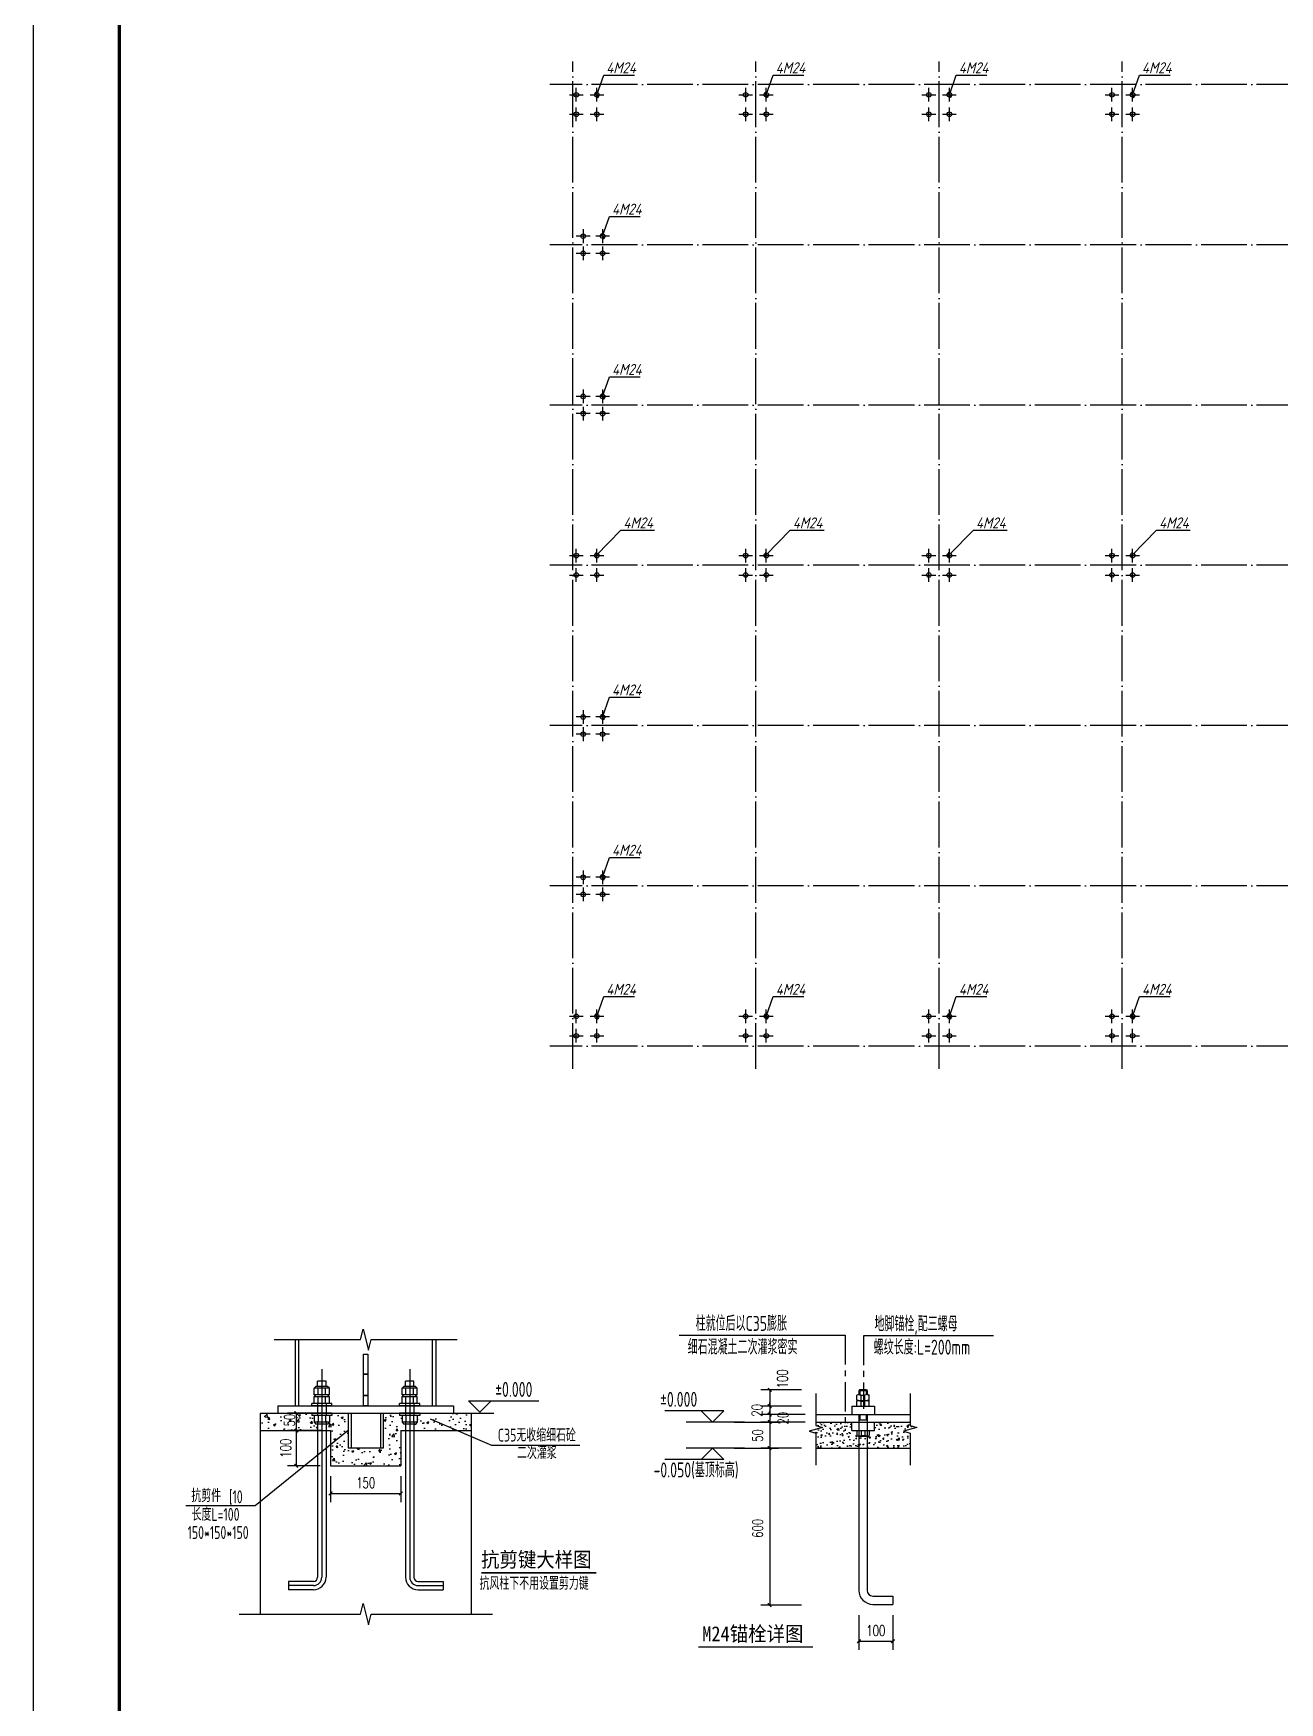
# Model space of a CAD drawing. Extents: x 492302 to 683319, y -252071 to 755100.
# Drawn here: x 503924 to 558363, y 364986 to 437894 of the extents above; entities that cross this region are included whole.
import ezdxf
from ezdxf.enums import TextEntityAlignment as Align

# ---------------------------------------------------------------- set-up
doc = ezdxf.new("R2010")
doc.units = 0
doc.header["$LTSCALE"] = 1000
doc.header["$MEASUREMENT"] = 0
for name, pattern in [('CENTER', [2, 1.25, -0.25, 0.25, -0.25]), ('DASHED', [0.75, 0.5, -0.25]), ('DOTE', [2.42, 2, -0.2, 0.02, -0.2])]:
    doc.linetypes.add(name, pattern=pattern)
doc.layers.get('Defpoints').update_dxf_attribs({"color": 250})
for name, color, linetype in [('3T_WOOD', 21, 'Continuous'), ('AXIS', 171, 'Continuous'), ('AXIS_TEXT', 7, 'Continuous'), ('BOLT', 252, 'Continuous'), ('BOLTFILL', 2, 'Continuous'), ('Boltx', 252, 'DASHED'), ('dim', 7, 'Continuous'), ('DOTE', 14, 'DOTE'), ('JDX', 6, 'Continuous'), ('LAYER3', 3, 'CENTER'), ('PUB_DIM', 171, 'Continuous'), ('PUB_TEXT', 7, 'Continuous'), ('S', 2, 'Continuous'), ('SYMB', 7, 'Continuous'), ('TK', 4, 'Continuous'), ('中粗', 4, 'Continuous'), ('刚架', 2, 'Continuous'), ('标注', 7, 'Continuous'), ('节点', 7, 'Continuous'), ('连接板', 3, 'Continuous'), ('锚栓', 2, 'Continuous')]:
    doc.layers.add(name, color=color, linetype=linetype)
doc.styles.add('-宋体', font='', dxfattribs={"width": 0.8})
doc.styles.add('DIM_FONT', font='SIMPLEX', dxfattribs={"width": 0.7, "bigfont": 'GBCBIG'})
doc.styles.get("Standard").update_dxf_attribs({"font": 'gbenor.shx', "bigfont": 'gbcbig.shx'})
doc.styles.add('TSSD_REIN', font='tssdeng.shx', dxfattribs={"width": 0.7, "bigfont": 'tssdchn.shx'})
doc.styles.get('-宋体').set_extended_font_data('SimSun')
doc.dimstyles.new('100', dxfattribs={"dimtxt": 250, "dimasz": 200, "dimexe": 250, "dimexo": 300, "dimgap": 150, "dimtad": 1, "dimdec": 0, "dimzin": 0, "dimdsep": 46, "dimtxsty": 'Standard', "dimblk": 'ARCHTICK', "dimcen": 0.09, "dimclrd": 256, "dimclre": 256, "dimclrt": 256, "dimadec": 0, "dimazin": 0, "dimtfac": 1, "dimtdec": 0, "dimtix": 1, "dimtmove": 2, "dimatfit": 3, "dimldrblk": 'ARCHTICK', "dimfxl": 0, "dimtolj": 1, "dimtzin": 0, "dimarcsym": 0})
doc.dimstyles.new('DIMN150', dxfattribs={"dimscale": 1.5, "dimtxt": 300, "dimasz": 100, "dimexe": 250, "dimexo": 300, "dimgap": 150, "dimtad": 1, "dimdec": 0, "dimzin": 0, "dimdsep": 46, "dimtxsty": 'DIM_FONT', "dimblk": 'ARCHTICK', "dimcen": 0.09, "dimclrt": 7, "dimadec": 0, "dimazin": 0, "dimtfac": 1, "dimtdec": 0, "dimtix": 1, "dimtmove": 2, "dimatfit": 3, "dimfxl": 0, "dimtolj": 1, "dimtzin": 0, "dimarcsym": 0})

# ---------------------------------------------------------------- blocks, each defined once
blk = doc.blocks.new('GeYuanFrame_20885727', base_point=(20.09, 4.53))
at = {"layer": 'TK'}
blk.add_lwpolyline([(20.09, 4.53), (20.09, 598.53), (861.09, 598.53), (861.09, 4.53)], close=True, dxfattribs=at)
at = {"layer": 'TK', "const_width": 1}
blk.add_lwpolyline([(45.09, 588.53), (851.09, 588.53), (851.09, 14.53), (45.09, 14.53)], close=True, dxfattribs=at)
blk = doc.blocks.new('MS2')
at = {"layer": 'BOLT'}
for p, q in [((175501, -126451), (175577, -126375)), ((175501, -126739), (175501, -126451)), ((176149, -126451), (175501, -126451)), ((176072, -126375), (175577, -126375)), ((175645, -126375), (175645, -126159)), ((176005, -126159), (175645, -126159)), ((175663, -126739), (175663, -126451)), ((175987, -126739), (175987, -126451)), ((176005, -126375), (176005, -126159)), ((176149, -126451), (176072, -126375)), ((176149, -126739), (176149, -126451)), ((176257, -127104), (175393, -127104)), ((175393, -127212), (175393, -127104)), ((176257, -127212), (175393, -127212)), ((175501, -126816), (175577, -126739)), ((176149, -126739), (175501, -126739)), ((175501, -127104), (175501, -126816)), ((176149, -126816), (175501, -126816)), ((176072, -126739), (175577, -126739)), ((175663, -127104), (175663, -126816)), ((175987, -127104), (175987, -126816)), ((176149, -126816), (176072, -126739)), ((176149, -127104), (176149, -126816)), ((176257, -127212), (176257, -127104)), ((176257, -127512), (175393, -127512)), ((175393, -127512), (175393, -127620)), ((176257, -127620), (175393, -127620)), ((176149, -127620), (175501, -127620)), ((175501, -127620), (175501, -127908)), ((176149, -127908), (175501, -127908)), ((175501, -127908), (175577, -127984)), ((176072, -127984), (175577, -127984)), ((175645, -127984), (175645, -134512)), ((175663, -127620), (175663, -127908)), ((175987, -127620), (175987, -127908)), ((176005, -127984), (176005, -134512)), ((176149, -127908), (176072, -127984)), ((176149, -127620), (176149, -127908)), ((176257, -127512), (176257, -127620)), ((176185, -134692), (177250, -134692)), ((176185, -135052), (177250, -135052)), ((177250, -134692), (177250, -135052))]:
    blk.add_line(p, q, dxfattribs=at)
for radius in [540, 180]:
    blk.add_arc((176185, -134512), radius, 180, 270, dxfattribs=at)
at = {"layer": 'BOLTFILL'}
blk.add_line((176185, -134872), (177250, -134872), dxfattribs=at)
blk.add_arc((176185, -134512), 360, 180, 270, dxfattribs=at)
at = {"layer": 'Boltx'}
for p, q in [((175645, -127104), (175645, -127984)), ((176005, -127104), (176005, -127984))]:
    blk.add_line(p, q, dxfattribs=at)
at = {"layer": '节点'}
blk.add_line((175825, -125637), (175825, -134512), dxfattribs=at)
blk = doc.blocks.new('MS12')
at = {"layer": 'BOLT'}
for p, q in [((171001, -126451), (171077, -126375)), ((171001, -126739), (171001, -126451)), ((171649, -126451), (171001, -126451)), ((171572, -126375), (171077, -126375)), ((171145, -126375), (171145, -126159)), ((171505, -126159), (171145, -126159)), ((171163, -126739), (171163, -126451)), ((171487, -126739), (171487, -126451)), ((171505, -126375), (171505, -126159)), ((171649, -126451), (171572, -126375)), ((171649, -126739), (171649, -126451)), ((171757, -127104), (170893, -127104)), ((170893, -127212), (170893, -127104)), ((171757, -127212), (170893, -127212)), ((171001, -126816), (171077, -126739)), ((171649, -126739), (171001, -126739)), ((171001, -127104), (171001, -126816)), ((171649, -126816), (171001, -126816)), ((171572, -126739), (171077, -126739)), ((171163, -127104), (171163, -126816)), ((171487, -127104), (171487, -126816)), ((171649, -126816), (171572, -126739)), ((171649, -127104), (171649, -126816)), ((171757, -127212), (171757, -127104)), ((171757, -127512), (170893, -127512)), ((170893, -127512), (170893, -127620)), ((171757, -127620), (170893, -127620)), ((171649, -127620), (171001, -127620)), ((171001, -127620), (171001, -127908)), ((171649, -127908), (171001, -127908)), ((171001, -127908), (171077, -127984)), ((171572, -127984), (171077, -127984)), ((171145, -127984), (171145, -134512)), ((171163, -127620), (171163, -127908)), ((171487, -127620), (171487, -127908)), ((171505, -127984), (171505, -134512)), ((171649, -127908), (171572, -127984)), ((171649, -127620), (171649, -127908)), ((171757, -127512), (171757, -127620)), ((170965, -134692), (169900, -134692)), ((169900, -134692), (169900, -135052)), ((170965, -135052), (169900, -135052))]:
    blk.add_line(p, q, dxfattribs=at)
for radius in [180, 540]:
    blk.add_arc((170965, -134512), radius, 270, 0, dxfattribs=at)
at = {"layer": 'BOLTFILL'}
blk.add_line((170965, -134872), (169900, -134872), dxfattribs=at)
blk.add_arc((170965, -134512), 360, 270, 0, dxfattribs=at)
at = {"layer": 'Boltx'}
for p, q in [((171145, -127104), (171145, -127984)), ((171505, -127104), (171505, -127984))]:
    blk.add_line(p, q, dxfattribs=at)
at = {"layer": '节点'}
blk.add_line((171325, -125637), (171325, -134512), dxfattribs=at)
blk = doc.blocks.new('_ArchTick')
at = {"color": 0, "linetype": 'ByBlock', "const_width": 0.4}
blk.add_lwpolyline([(-0.5, -0.5), (0.5, 0.5)], dxfattribs=at)
blk = doc.blocks.new('*D79')
at = {"layer": 'AXIS', "color": 0, "lineweight": -2}
for p, q in [((5901, 9029), (4456, 9029)), ((4831, 9029), (4831, 8279)), ((5901, 8279), (4456, 8279))]:
    blk.add_line(p, q, dxfattribs=at)
at = {"layer": 'Defpoints', "color": 0}
for p in [(6351, 9029), (4831, 8279), (6351, 8279)]:
    blk.add_point(p, dxfattribs=at)
at = {"layer": 'AXIS', "color": 0, "lineweight": -2, "xscale": 150, "yscale": 150, "zscale": 150}
for p, rotation in [((4831, 9029), 90), ((4831, 8279), 270)]:
    blk.add_blockref('_ArchTick', p, dxfattribs=dict(at, rotation=rotation))
at = {"layer": 'AXIS', "color": 7, "insert": (4546, 8726), "char_height": 450, "attachment_point": 5, "rotation": 90, "style": 'DIM_FONT'}
blk.add_mtext('\\A1;50', dxfattribs=at)
blk = doc.blocks.new('*D80')
at = {"layer": 'AXIS', "color": 0, "lineweight": -2}
for p, q in [((6294, 6329), (6294, 5224)), ((9294, 6329), (9294, 5224)), ((6294, 5599), (9294, 5599))]:
    blk.add_line(p, q, dxfattribs=at)
at = {"layer": 'Defpoints', "color": 0}
for p in [(6294, 6779), (9294, 6779), (9294, 5599)]:
    blk.add_point(p, dxfattribs=at)
at = {"layer": 'AXIS', "color": 0, "lineweight": -2, "xscale": 150, "yscale": 150, "zscale": 150, "rotation": 180}
blk.add_blockref('_ArchTick', (6294, 5599), dxfattribs=at)
at = {"layer": 'AXIS', "color": 0, "lineweight": -2, "xscale": 150, "yscale": 150, "zscale": 150}
blk.add_blockref('_ArchTick', (9294, 5599), dxfattribs=at)
at = {"layer": 'AXIS', "color": 7, "insert": (7794, 6049), "char_height": 450, "attachment_point": 5, "style": 'DIM_FONT'}
blk.add_mtext('\\A1;150', dxfattribs=at)
blk = doc.blocks.new('*D81')
at = {"layer": 'AXIS', "color": 0, "lineweight": -2}
for p, q in [((5901, 8279), (4456, 8279)), ((4831, 8279), (4831, 6779)), ((5844, 6779), (4456, 6779))]:
    blk.add_line(p, q, dxfattribs=at)
at = {"layer": 'Defpoints', "color": 0}
for p in [(6351, 8279), (4831, 6779), (6294, 6779)]:
    blk.add_point(p, dxfattribs=at)
at = {"layer": 'AXIS', "color": 0, "lineweight": -2, "xscale": 150, "yscale": 150, "zscale": 150}
for p, rotation in [((4831, 8279), 90), ((4831, 6779), 270)]:
    blk.add_blockref('_ArchTick', p, dxfattribs=dict(at, rotation=rotation))
at = {"layer": 'AXIS', "color": 7, "insert": (4381, 7529), "char_height": 450, "attachment_point": 5, "rotation": 90, "style": 'DIM_FONT'}
blk.add_mtext('\\A1;100', dxfattribs=at)
blk = doc.blocks.new('*D73')
at = {"layer": 'AXIS', "color": 0, "lineweight": -2}
for p, q in [((6318, 11093), (4581, 11093)), ((4956, 11093), (4956, 10399)), ((6318, 10399), (4581, 10399))]:
    blk.add_line(p, q, dxfattribs=at)
at = {"layer": 'Defpoints', "color": 0}
for p in [(6768, 11093), (4956, 10399), (6768, 10399)]:
    blk.add_point(p, dxfattribs=at)
at = {"layer": 'AXIS', "color": 0, "lineweight": -2, "xscale": 150, "yscale": 150, "zscale": 150}
for p, rotation in [((4956, 11093), 90), ((4956, 10399), 270)]:
    blk.add_blockref('_ArchTick', p, dxfattribs=dict(at, rotation=rotation))
at = {"layer": 'AXIS', "color": 7, "insert": (5504, 11566), "char_height": 450, "attachment_point": 5, "rotation": 90, "style": 'DIM_FONT'}
blk.add_mtext('\\A1;100', dxfattribs=at)
blk = doc.blocks.new('*D74')
at = {"layer": 'AXIS', "color": 0, "lineweight": -2}
for p, q in [((6472, 10044), (4584, 10044)), ((4959, 10044), (4959, 10194)), ((4959, 10044), (4959, 9722)), ((6472, 9722), (4584, 9722)), ((4959, 9722), (4959, 9572))]:
    blk.add_line(p, q, dxfattribs=at)
at = {"layer": 'Defpoints', "color": 0}
for p in [(6922, 10044), (4959, 9722), (6922, 9722)]:
    blk.add_point(p, dxfattribs=at)
at = {"layer": 'AXIS', "color": 0, "lineweight": -2, "xscale": 150, "yscale": 150, "zscale": 150}
for p, rotation in [((4959, 10044), 270), ((4959, 9722), 90)]:
    blk.add_blockref('_ArchTick', p, dxfattribs=dict(at, rotation=rotation))
at = {"layer": 'AXIS', "color": 7, "insert": (5526, 9883), "char_height": 450, "attachment_point": 5, "rotation": 90, "style": 'DIM_FONT'}
blk.add_mtext('\\A1;20', dxfattribs=at)
blk = doc.blocks.new('*D75')
at = {"layer": 'AXIS', "color": 0, "lineweight": -2}
for p, q in [((6318, 10399), (4581, 10399)), ((6318, 10044), (4581, 10044)), ((4956, 10399), (4956, 10549)), ((4956, 10399), (4956, 10044)), ((4956, 10044), (4956, 9894))]:
    blk.add_line(p, q, dxfattribs=at)
at = {"layer": 'Defpoints', "color": 0}
for p in [(4956, 10044), (6768, 10399), (6768, 10044)]:
    blk.add_point(p, dxfattribs=at)
at = {"layer": 'AXIS', "color": 0, "lineweight": -2, "xscale": 150, "yscale": 150, "zscale": 150}
for p, rotation in [((4956, 10399), 270), ((4956, 10044), 90)]:
    blk.add_blockref('_ArchTick', p, dxfattribs=dict(at, rotation=rotation))
at = {"layer": 'AXIS', "color": 7, "insert": (4417, 10222), "char_height": 450, "attachment_point": 5, "rotation": 90, "style": 'DIM_FONT'}
blk.add_mtext('\\A1;20', dxfattribs=at)
blk = doc.blocks.new('*D76')
at = {"layer": 'AXIS', "color": 0, "lineweight": -2}
for p, q in [((3443, 9722), (5331, 9722)), ((4956, 9722), (4956, 8612)), ((3443, 8612), (5331, 8612))]:
    blk.add_line(p, q, dxfattribs=at)
at = {"layer": 'Defpoints', "color": 0}
for p in [(2993, 9722), (2993, 8612), (4956, 8612)]:
    blk.add_point(p, dxfattribs=at)
at = {"layer": 'AXIS', "color": 0, "lineweight": -2, "xscale": 150, "yscale": 150, "zscale": 150}
for p, rotation in [((4956, 9722), 90), ((4956, 8612), 270)]:
    blk.add_blockref('_ArchTick', p, dxfattribs=dict(at, rotation=rotation))
at = {"layer": 'AXIS', "color": 7, "insert": (4441, 9147), "char_height": 450, "attachment_point": 5, "rotation": 90, "style": 'DIM_FONT'}
blk.add_mtext('\\A1;50', dxfattribs=at)
blk = doc.blocks.new('*D77')
at = {"layer": 'AXIS', "color": 0, "lineweight": -2}
for p, q in [((8760, 1481), (8760, 0)), ((10212, 1481), (10212, 0)), ((8760, 375), (10212, 375))]:
    blk.add_line(p, q, dxfattribs=at)
at = {"layer": 'Defpoints', "color": 0}
for p in [(8760, 1931), (10212, 1931), (10212, 375)]:
    blk.add_point(p, dxfattribs=at)
at = {"layer": 'AXIS', "color": 0, "lineweight": -2, "xscale": 150, "yscale": 150, "zscale": 150, "rotation": 180}
blk.add_blockref('_ArchTick', (8760, 375), dxfattribs=at)
at = {"layer": 'AXIS', "color": 0, "lineweight": -2, "xscale": 150, "yscale": 150, "zscale": 150}
blk.add_blockref('_ArchTick', (10212, 375), dxfattribs=at)
at = {"layer": 'AXIS', "color": 7, "insert": (9486, 825), "char_height": 450, "attachment_point": 5, "style": 'DIM_FONT'}
blk.add_mtext('\\A1;100', dxfattribs=at)
blk = doc.blocks.new('*D78')
at = {"layer": 'AXIS', "color": 0, "lineweight": -2}
for p, q in [((6318, 8612), (4581, 8612)), ((4956, 8612), (4956, 1913)), ((6318, 1913), (4581, 1913))]:
    blk.add_line(p, q, dxfattribs=at)
at = {"layer": 'Defpoints', "color": 0}
for p in [(6768, 8612), (4956, 1913), (6768, 1913)]:
    blk.add_point(p, dxfattribs=at)
at = {"layer": 'AXIS', "color": 0, "lineweight": -2, "xscale": 150, "yscale": 150, "zscale": 150}
for p, rotation in [((4956, 8612), 90), ((4956, 1913), 270)]:
    blk.add_blockref('_ArchTick', p, dxfattribs=dict(at, rotation=rotation))
at = {"layer": 'AXIS', "color": 7, "insert": (4443, 5186), "char_height": 450, "attachment_point": 5, "rotation": 90, "style": 'DIM_FONT'}
blk.add_mtext('\\A1;600', dxfattribs=at)
blk = doc.blocks.new('A$C20FA786A')
at = {"layer": 'PUB_DIM'}
h = blk.add_hatch(dxfattribs=at)
h.set_pattern_fill('AR-CONC', color=256, scale=100, style=0)
h.set_pattern_definition([(50, (-165780, 104260), (18218.5, -1593.9), [1905, -20955]), (355, (-165780, 104260), (-3524.3, 19105.7), [1524, -16764]), (100.451, (-164262, 104128), (14694.3, 17511.7), [1619, -17809]), (46.184, (-165780, 109340), (27108, -4204.2), [2857.5, -31432.5]), (96.636, (-163521, 108990), (23740.4, 24742.6), [2428.5, -26713.5]), (351.184, (-165780, 109340), (23740.5, 24742.5), [2286, -25146]), (21, (-163240, 108070), (15161.5, -10226.6), [1905, -20955]), (326, (-163240, 108070), (6180.2, 18418.8), [1524, -16764]), (71.451, (-161977, 107218), (21341.6, 8192.3), [1619, -17809]), (37.5, (-165780.4, 104260.4), (308.86, 8455.5), [0, -16560.8, 0, -17018, 0, -16827.5]), (7.5, (-165780, 104260), (6681.97, 10018.06), [0, -9702.8, 0, -16179.8, 0, -6413.5]), (327.5, (-171444.6, 104260.4), (13559.06, -572.87), [0, -6350, 0, -19812, 0, -26289]), (317.5, (-173985, 104260), (14812.9, 2542.65), [0, -8255, 0, -13157.2, 0, -18669])])
h.paths.add_polyline_path([(5220.4, 8633.3), (5220.4, 8921.3), (5112.4, 8921.3), (5112.4, 9029.3), (2169.4, 9029.3), (2169.4, 8279.3), (5364.4, 8279.3), (5364.4, 8557), (5296.8, 8557)])
h.paths.add_polyline_path([(7044.4, 9029.3), (5976.4, 9029.3), (5976.4, 8921.3), (5868.4, 8921.3), (5868.4, 8633.3), (5792.1, 8557), (5724.4, 8557), (5724.4, 8279.3), (6294.4, 8279.3), (6294.4, 7529.3), (6294.4, 6779.3), (9294.4, 6779.3), (9294.4, 8279.3), (9864.4, 8279.3), (9864.4, 8557), (9796.8, 8557), (9720.4, 8633.3), (9720.4, 8921.3), (9612.4, 8921.3), (9612.4, 9029.3), (8544.4, 9029.3), (8544.4, 7529.3), (7044.4, 7529.3)])
h.paths.add_polyline_path([(13419.4, 9029.3), (12723, 9029.3), (10476.4, 9029.3), (10476.4, 8921.3), (10368.4, 8921.3), (10368.4, 8633.3), (10292.1, 8557), (10224.4, 8557), (10224.4, 8279.3), (13419.4, 8279.3)])
at = {"layer": '锚栓'}
h = blk.add_hatch(dxfattribs=at)
h.set_pattern_fill('AR-CONC', color=256, scale=5, style=0)
h.set_pattern_definition([(50, (-165780.4, 136541.2), (910.9233, -79.6954), [95.25, -1047.75]), (355, (-165780.4, 136541.2), (-176.214, 955.2832), [76.2, -838.2]), (100.451, (-165704.5, 136534.5), (734.7125, 875.5834), [80.95, -890.45]), (46.1842, (-165780.4, 136795.2), (1355.395, -210.2116), [142.875, -1571.625]), (96.6356, (-165667.5, 136777.7), (1187.021, 1237.128), [121.425, -1335.675]), (351.184, (-165780.4, 136795.2), (1187.023, 1237.126), [114.3, -1257.3]), (21, (-165653.4, 136731.7), (758.0744, -511.3276), [95.25, -1047.75]), (326, (-165653.4, 136731.7), (309.01, 920.94), [76.2, -838.2]), (71.4514, (-165590.2, 136689.1), (1067.0825, 409.6143), [80.95, -890.45]), (37.5, (-165780.4, 136541.18), (15.443, 422.7752), [0, -828.04, 0, -850.9, 0, -841.375]), (7.5, (-165780.4, 136541.2), (334.0983, 500.9029), [0, -485.14, 0, -808.99, 0, -320.675]), (327.5, (-166063.62, 136541.18), (677.953, -28.6437), [0, -317.5, 0, -990.6, 0, -1314.45]), (317.5, (-166190.6, 136541.2), (740.6459, 127.1325), [0, -412.75, 0, -657.86, 0, -933.45])])
h.paths.add_polyline_path([(5595.4, 8921.3), (5487.4, 8921.3), (5487.4, 9029.3), (3294.4, 9029.3), (3294.4, 8279.3), (5739.4, 8279.3), (5739.4, 8557), (5671.8, 8557), (5595.4, 8633.3)])
h.paths.add_polyline_path([(9294.4, 8279.3), (9489.4, 8279.3), (9489.4, 8557), (9421.8, 8557), (9345.4, 8633.3), (9345.4, 8921.3), (9237.4, 8921.3), (9237.4, 9029.3), (8544.4, 9029.3), (8544.4, 7529.3), (7044.4, 7529.3), (7044.4, 9029.3), (6351.4, 9029.3), (6351.4, 8921.3), (6243.4, 8921.3), (6243.4, 8633.3), (6167.1, 8557), (6099.4, 8557), (6099.4, 8279.3), (6294.4, 8279.3), (6294.4, 7529.3), (6294.4, 6779.3), (9294.4, 6779.3)])
h.paths.add_polyline_path([(12294.4, 9029.3), (11598, 9029.3), (10101.4, 9029.3), (10101.4, 8921.3), (9993.4, 8921.3), (9993.4, 8633.3), (9917.1, 8557), (9849.4, 8557), (9849.4, 8279.3), (12294.4, 8279.3)])
at = {"const_width": 64.6}
blk.add_lwpolyline([(12731, 2215.2), (17635.7, 2215.2)], dxfattribs=at)
at = {"layer": 'dim'}
for points in [[(10537.8, 8786.9), (13162.9, 7661.9), (13162.9, 7661.9), (16922.3, 7661.9)], [(7044.4, 8279.3), (3075.3, 5071.9), (3075.3, 5071.9), (125.1, 5071.9)]]:
    blk.add_lwpolyline(points, dxfattribs=at)
at = {"layer": 'PUB_DIM'}
for p, q in [((12667, 9067.2), (12182.9, 9551.3)), ((12182.9, 9551.3), (13151.1, 9551.3)), ((12667, 9551.3), (15180.6, 9551.3)), ((13151.1, 9551.3), (12667, 9067.2)), ((11598, 9029.3), (13258.5, 9029.3))]:
    blk.add_line(p, q, dxfattribs=at)
at = {"layer": 'S'}
for p, q in [((7044.4, 9029.3), (7044.4, 7529.3)), ((7171.9, 9029.3), (7171.9, 7529.3)), ((8416.9, 9029.3), (8416.9, 7529.3)), ((8544.4, 9029.3), (8544.4, 7529.3)), ((6294.4, 8279.3), (6294.4, 7529.3)), ((9294.4, 8279.3), (9294.4, 7529.3)), ((8544.4, 7529.3), (7044.4, 7529.3))]:
    blk.add_line(p, q, dxfattribs=at)
at = {"layer": 'SYMB'}
for points in [[(3894.4, 12158.8), (7569.4, 12158.8), (7681.6, 12608.9), (7907.2, 11708.8), (8019.4, 12158.8), (11694.4, 12158.8)], [(2394.4, 450.1), (7569.4, 450.1), (7681.6, 900.1), (7907.2, 0), (8019.4, 450.1), (13194.4, 450.1)]]:
    blk.add_lwpolyline(points, dxfattribs=at)
at = {"layer": '刚架'}
for p, q in [((4794.4, 9329.3), (4794.4, 12158.8)), ((4944.4, 9329.3), (4944.4, 12158.8)), ((10644.4, 9329.3), (10644.4, 12158.8)), ((10794.4, 9329.3), (10794.4, 12158.8)), ((4044.4, 9329.3), (11544.4, 9329.3))]:
    blk.add_line(p, q, dxfattribs=at)
at = {"layer": '节点'}
for p, q in [((4044.4, 9329.3), (4044.4, 9029.3)), ((11544.4, 9329.3), (11544.4, 9029.3)), ((3294.4, 9029.3), (3294.4, 450.1)), ((3294.4, 9029.3), (12294.4, 9029.3)), ((12294.4, 9029.3), (12294.4, 450.1)), ((3294.4, 8279.3), (6294.4, 8279.3)), ((6294.4, 8279.3), (6294.4, 6779.3)), ((9294.4, 8279.3), (9294.4, 6779.3)), ((9294.4, 8279.3), (12294.4, 8279.3)), ((6294.4, 6779.3), (9294.4, 6779.3))]:
    blk.add_line(p, q, dxfattribs=at)
at = {"layer": '连接板', "color": 6}
for p, q in [((7704.4, 11539.3), (7884.4, 11539.3)), ((7704.4, 9779.3), (7704.4, 11539.3)), ((7704.4, 11539.3), (7884.4, 11539.3)), ((7704.4, 10682.9), (7704.4, 11539.3)), ((7704.4, 11539.3), (7884.4, 11539.3)), ((7704.4, 9779.3), (7704.4, 11539.3)), ((7704.4, 11539.3), (7884.4, 11539.3)), ((7704.4, 10682.9), (7704.4, 11539.3)), ((7884.4, 11539.3), (7884.4, 9779.3)), ((7884.4, 11539.3), (7884.4, 10682.9)), ((7884.4, 11539.3), (7884.4, 9779.3)), ((7884.4, 11539.3), (7884.4, 10682.9)), ((7884.4, 10682.9), (7704.4, 10682.9)), ((7704.4, 10682.9), (7884.4, 10682.9)), ((7704.4, 9329.3), (7704.4, 10682.9)), ((7704.4, 10682.9), (7884.4, 10682.9)), ((7704.4, 9329.3), (7704.4, 10682.9)), ((7884.4, 10682.9), (7704.4, 10682.9)), ((7884.4, 10682.9), (7884.4, 9329.3)), ((7884.4, 10682.9), (7884.4, 9329.3)), ((7704.4, 9779.3), (7884.4, 9779.3)), ((7704.4, 9329.3), (7704.4, 9779.3)), ((7884.4, 9779.3), (7704.4, 9779.3)), ((7884.4, 9779.3), (7704.4, 9779.3)), ((7704.4, 9779.3), (7884.4, 9779.3)), ((7704.4, 9329.3), (7704.4, 9779.3)), ((7884.4, 9329.3), (7704.4, 9329.3)), ((7884.4, 9329.3), (7704.4, 9329.3)), ((7884.4, 9329.3), (7704.4, 9329.3)), ((7884.4, 9329.3), (7704.4, 9329.3)), ((7884.4, 9779.3), (7884.4, 9329.3)), ((7884.4, 9779.3), (7884.4, 9329.3))]:
    blk.add_line(p, q, dxfattribs=at)
at = {"layer": 'AXIS_TEXT'}
for name, p in [('MS12', (-165405.4, 136541.2)), ('MS2', (-166155.4, 136541.2))]:
    blk.add_blockref(name, p, dxfattribs=at)
at = {"layer": 'PUB_TEXT', "style": 'TSSD_REIN', "width": 0.7}
blk.add_text('%%P0.000', height=640, dxfattribs=at).set_placement((14110, 10035.3), align=Align.MIDDLE)
for s, p in [('C35无收缩细石砼', (15094.5, 7811.9)), ('二次灌浆', (15094.5, 7061.9)), ('抗剪件', (987.3, 5231.7)), (' [10', (2139.4, 5179.3)), ('长度L=100', (1386.5, 4429.7)), ('150*150*150', (1495.6, 3655.3)), ('抗风柱下不用设置剪力键', (14976.5, 1488))]:
    blk.add_text(s, height=550, dxfattribs=at).set_placement(p, align=Align.CENTER)
at = {"layer": 'PUB_TEXT', "color": 0, "style": '-宋体', "width": 0.9}
blk.add_text('抗剪键大样图', height=640, dxfattribs=at).set_placement((12713.8, 2456.9))
at = {"layer": 'AXIS'}
dim = blk.add_linear_dim(base=(4830.8, 8279.3), p1=(6351.4, 9029.3), p2=(6351.4, 8279.3), angle=90, text='50', dimstyle='DIMN150', dxfattribs=at)
dim.commit()
dim.dimension.update_dxf_attribs({"geometry": '*D79', "text_midpoint": (4545.7, 8726.1), "dimtype": 128})
dim = blk.add_linear_dim(base=(4830.8, 6779.3), p1=(6351.4, 8279.3), p2=(6294.4, 6779.3), angle=90, text='100', dimstyle='DIMN150', dxfattribs=at)
dim.commit()
dim.dimension.update_dxf_attribs({"geometry": '*D81', "text_midpoint": (4380.8, 7529.3)})
dim = blk.add_linear_dim(base=(9294.4, 5599.2), p1=(6294.4, 6779.3), p2=(9294.4, 6779.3), text='150', dimstyle='DIMN150', dxfattribs=at)
dim.commit()
dim.dimension.update_dxf_attribs({"geometry": '*D80', "text_midpoint": (7794.4, 6049.2)})
blk = doc.blocks.new('A$C255128E5')
at = {"layer": 'PUB_DIM'}
h = blk.add_hatch(dxfattribs=at)
h.set_pattern_fill('AR-CONC', color=256, scale=80.639798, style=0)
h.set_pattern_definition([(50, (-388412.03, -64144.4), (578.39717, -50.6032), [60.47985, -665.2783]), (355, (-388412, -64144.4), (-111.8888, 606.5662), [48.3839, -532.2227]), (100.4514, (-388363.83, -64148.6), (466.5088, 555.96266), [51.4, -565.3996]), (46.1842, (-388412, -63983.1), (860.621, -133.4742), [90.7198, -997.9175]), (96.6356, (-388340.3, -63994.25), (753.7101, 785.5267), [77.1, -848.0992]), (351.1842, (-388412, -63983.1), (753.7095, 785.5273), [72.5758, -798.334]), (21, (-388331.4, -64023.45), (481.34464, -324.67106), [60.47985, -665.2783]), (326, (-388331.4, -64023.45), (196.209, 584.7595), [48.3839, -532.2227]), (71.4514, (-388291.3, -64050.5), (677.5538, 260.08794), [51.4, -565.3996]), (37.5, (-388412.03, -64144.4), (9.80568, 268.44493), [0, -525.77149, 0, -540.28665, 0, -534.23866]), (7.5, (-388412.03, -64144.4), (212.13874, 318.0528), [0, -308.04403, 0, -513.67552, 0, -203.6155]), (327.5, (-388591.86, -64144.4), (430.47334, -18.1882), [0, -201.5995, 0, -628.99043, 0, -834.6219]), (317.5, (-388672.5, -64144.4), (470.28015, 80.72446), [0, -262.07934, 0, -417.71416, 0, -592.7025])])
h.paths.add_polyline_path([(8675.8, 9148.7), (8675.8, 9366.8), (8453.3, 9366.8), (8453.3, 9721.8), (6922.1, 9721.8), (6922.1, 9578.6), (7206.1, 9488.2), (6638.1, 9333.3), (6922.1, 9243), (6922.1, 8612.2), (8759.9, 8612.2), (8759.9, 9123.2), (8751.6, 9123.2, -0.2031309), (8676.8, 9148.4)])
h.paths.add_polyline_path([(10948.9, 8612.2), (10948.9, 9243), (10664.9, 9333.3), (11232.9, 9488.2), (10948.9, 9578.6), (10948.9, 9721.8), (9421.5, 9721.8), (9421.5, 9366.8), (9195.2, 9366.8), (9195.2, 9149.2, -0.2063473), (9119.5, 9123.2), (9011.3, 9148.7), (8859.8, 9148.7), (8759.9, 9125.2), (8759.9, 8612.2)])
at = {"const_width": 64.6}
blk.add_lwpolyline([(1905.7, 126.8), (6810.4, 126.8)], dxfattribs=at)
at = {"layer": 'AXIS'}
for p, q in [((8751.6, 10889.2), (8675.8, 10863.8)), ((8675.8, 10645.7), (8675.8, 10863.8)), ((8751.6, 10889.2), (8859.8, 10863.8)), ((8859.8, 10643), (8859.8, 10863.8)), ((8859.8, 10863.8), (9011.3, 10863.8)), ((9119.5, 10889.2), (9011.3, 10863.8)), ((9011.3, 10643), (9011.3, 10863.8)), ((9119.5, 10889.2), (9195.2, 10863.8)), ((9195.2, 10645.7), (9195.2, 10863.8)), ((8751.6, 10643), (8675.8, 10617.5)), ((8675.8, 10399.5), (8675.8, 10617.5)), ((8751.6, 10643), (8859.8, 10617.5)), ((8859.8, 10396.8), (8859.8, 10617.5)), ((8859.8, 10617.5), (9011.3, 10617.5)), ((9119.5, 10643), (9011.3, 10617.5)), ((9011.3, 10396.8), (9011.3, 10617.5)), ((9119.5, 10643), (9195.2, 10617.5)), ((9195.2, 10399.5), (9195.2, 10617.5)), ((8675.8, 9366.8), (8675.8, 9148.7)), ((8859.8, 9369.5), (8859.8, 9148.7)), ((9011.3, 9369.5), (9011.3, 9148.7)), ((9195.2, 9366.8), (9195.2, 9148.7)), ((8751.6, 9123.2), (8675.8, 9148.7)), ((8751.6, 9123.2), (8859.8, 9148.7)), ((8859.8, 9148.7), (9011.3, 9148.7)), ((9119.5, 9123.2), (9011.3, 9148.7)), ((9119.5, 9123.2), (9195.2, 9148.7))]:
    blk.add_line(p, q, dxfattribs=at)
for centre, start, end in [((8743.8, 10788.4), 85.623687, 132.260441), ((9127.2, 10788.4), 47.739559, 94.376313), ((8743.8, 10542.1), 85.623687, 132.260441), ((9127.2, 10542.1), 47.739559, 94.376313), ((8743.8, 9224.1), 227.739559, 274.376313), ((9127.2, 9224.1), 265.623687, 312.260441)]:
    blk.add_arc(centre, 101.2, start, end, dxfattribs=at)
at = {"layer": 'AXIS_TEXT'}
for p, q in [((8789.6, 11093.3), (8759.9, 11053.5)), ((8759.9, 11053.5), (8759.9, 10887.3)), ((9081.4, 11093.3), (8789.6, 11093.3)), ((9081.4, 11093.3), (9114.9, 11053.5)), ((9114.9, 11053.5), (9114.9, 10888.2)), ((6922.1, 10044.5), (10948.9, 10044.5)), ((8453.3, 10399.5), (8453.3, 10044.5)), ((8453.3, 10399.5), (9421.5, 10399.5)), ((8453.3, 10044.5), (9421.5, 10044.5)), ((8759.9, 10044.5), (8759.9, 9689.5)), ((9114.9, 10044.5), (9114.9, 9689.5)), ((9421.5, 10399.5), (9421.5, 10044.5)), ((6922.1, 9721.8), (10948.9, 9721.8)), ((8453.3, 9366.8), (8453.3, 9721.8)), ((8453.3, 9721.8), (9421.5, 9721.8)), ((8453.3, 9366.8), (9421.5, 9366.8)), ((9114.9, 9805), (8759.9, 9805)), ((8759.9, 9689.5), (8759.9, 2509.9)), ((9114.9, 9689.5), (9114.9, 2509.9)), ((9421.5, 9366.8), (9421.5, 9721.8)), ((6922.1, 8612.2), (10948.9, 8612.2)), ((9356.9, 2300.2), (10212.1, 2300.2)), ((10212.1, 2300.2), (10212.1, 1945.2)), ((9356.9, 1945.2), (10212.1, 1945.2))]:
    blk.add_line(p, q, dxfattribs=at)
at = {"layer": 'AXIS_TEXT', "color": 3}
for p, q in [((9114.9, 11053.5), (8759.9, 11053.5)), ((8804.9, 11053.5), (8804.9, 10876.7)), ((9066.1, 11053.5), (9066.1, 10876.7)), ((8804.9, 10044.5), (8804.9, 9805)), ((9066.1, 10044.5), (9066.1, 9805))]:
    blk.add_line(p, q, dxfattribs=at)
at = {"layer": 'AXIS_TEXT'}
for radius in [597, 242]:
    blk.add_arc((9356.9, 2542.2), radius, 180, 270, dxfattribs=at)
at = {"layer": 'JDX'}
for p, q in [((6922.1, 10935), (6922.1, 9578.6)), ((10948.9, 10935), (10948.9, 9578.6)), ((7206.1, 9488.2), (6638.1, 9333.3)), ((6638.1, 9333.3), (6922.1, 9243)), ((6922.1, 9578.6), (7206.1, 9488.2)), ((11232.9, 9488.2), (10664.9, 9333.3)), ((10664.9, 9333.3), (10948.9, 9243)), ((10948.9, 9578.6), (11232.9, 9488.2)), ((6922.1, 9243), (6922.1, 7886.5)), ((10948.9, 9243), (10948.9, 7886.5))]:
    blk.add_line(p, q, dxfattribs=at)
at = {"layer": 'LAYER3'}
for p, q in [((8170.8, 13425.3), (8170.8, 9347.8)), ((8961.1, 13403.7), (8961.1, 10284.9)), ((8675.8, 10643), (9119.5, 10643)), ((8859.8, 10643), (9195.2, 10643)), ((8751.6, 9123.2), (9119.5, 9123.2)), ((8859.8, 9123.2), (9119.5, 9123.2))]:
    blk.add_line(p, q, dxfattribs=at)
at = {"layer": 'PUB_DIM'}
for p, q in [((1093.6, 13425.3), (8170.8, 13425.3)), ((14504.6, 13403.7), (8961.1, 13403.7)), ((2516.8, 10205.8), (480.7, 10205.8)), ((3000.9, 10205.8), (2032.7, 10205.8)), ((2032.7, 10205.8), (2516.8, 9721.8)), ((2516.8, 9721.8), (3000.9, 10205.8)), ((3877.6, 9721.8), (1389.2, 9721.8)), ((3877.6, 8612.2), (1389.2, 8612.2)), ((2032.7, 8128.1), (2516.8, 8612.2)), ((2516.8, 8612.2), (3000.9, 8128.1)), ((2516.8, 8128.1), (480.7, 8128.1)), ((3000.9, 8128.1), (2032.7, 8128.1))]:
    blk.add_line(p, q, dxfattribs=at)
at = {"layer": 'PUB_TEXT', "style": 'TSSD_REIN', "width": 0.7}
for s, height, p in [('柱就位后以C35膨胀', 640, (1798.3, 13608.5)), ('地脚锚栓,配三螺母', 640, (9424.6, 13590.6)), ('细石混凝土二次灌浆密实', 639.998, (1458.9, 12601.9)), ('螺纹长度:L=200mm', 639.998, (9395.6, 12596.5)), ('-0.050(基顶标高)', 639.998, (0, 7359.4))]:
    blk.add_text(s, height=height, dxfattribs=at).set_placement(p)
blk.add_text('%%P0.000', height=640, dxfattribs=at).set_placement((1073.8, 10689.9), align=Align.MIDDLE)
at = {"layer": 'PUB_TEXT', "color": 0, "style": '-宋体', "width": 0.9}
blk.add_text('M24锚栓详图', height=640, dxfattribs=at).set_placement((2076.2, 368.5))
at = {"layer": 'AXIS'}
for base, p1, p2, angle, text, picture, middle in [((4955.8, 10399.5), (6768, 11093.3), (6768, 10399.5), 270, '100', '*D73', (5504.5, 11566.4)), ((4955.8, 10044.5), (6768, 10399.5), (6768, 10044.5), 270, '20', '*D75', (4416.5, 10222)), ((4958.9, 9721.8), (6922.1, 10044.5), (6922.1, 9721.8), 90, '20', '*D74', (5526, 9883.1)), ((4955.8, 8612.2), (2992.6, 9721.8), (2992.6, 8612.2), 270, '50', '*D76', (4441.4, 9147.3)), ((4955.8, 1912.8), (6768, 8612.2), (6768, 1912.8), 270, '600', '*D78', (4442.6, 5186.1))]:
    dim = blk.add_linear_dim(base=base, p1=p1, p2=p2, angle=angle, text=text, dimstyle='DIMN150', dxfattribs=at)
    dim.commit()
    dim.dimension.update_dxf_attribs({"geometry": picture, "text_midpoint": middle, "dimtype": 128})
dim = blk.add_linear_dim(base=(10212.1, 375), p1=(8759.9, 1930.9), p2=(10212.1, 1930.9), text='100', dimstyle='DIMN150', dxfattribs=at)
dim.commit()
dim.dimension.update_dxf_attribs({"geometry": '*D77', "text_midpoint": (9486, 825)})

msp = doc.modelspace()

# ---------------------------------------------------------------- linework, layer by layer
at = {"layer": 'DOTE'}
for p, q in [((527489.4, 392661.6), (527489.4, 436661.6)), ((535489.4, 392661.6), (535489.4, 436661.6)), ((543489.4, 392661.6), (543489.4, 436661.6)), ((551489.4, 392661.6), (551489.4, 436661.6)), ((600489.4, 435661.6), (526489.4, 435661.6)), ((600489.4, 428661.6), (526489.4, 428661.6)), ((600489.4, 421661.6), (526489.4, 421661.6)), ((600489.4, 414661.6), (526489.4, 414661.6)), ((600489.4, 407661.6), (526489.4, 407661.6)), ((600489.4, 400661.6), (526489.4, 400661.6)), ((600489.4, 393661.6), (526489.4, 393661.6))]:
    msp.add_line(p, q, dxfattribs=at)
at = {"layer": '中粗', "linetype": 'ByBlock'}
for p, q in [((527639.4, 434911.6), (527639.4, 435511.6)), ((528539.4, 434911.6), (528539.4, 435511.6)), ((535039.4, 434911.6), (535039.4, 435511.6)), ((535939.4, 434911.6), (535939.4, 435511.6)), ((543039.4, 434911.6), (543039.4, 435511.6)), ((543939.4, 434911.6), (543939.4, 435511.6)), ((551039.4, 434911.6), (551039.4, 435511.6)), ((551939.4, 434911.6), (551939.4, 435511.6)), ((527339.4, 435211.6), (527939.4, 435211.6)), ((527639.4, 434061.6), (527639.4, 434661.6)), ((528239.4, 435211.6), (528839.4, 435211.6)), ((528539.4, 434061.6), (528539.4, 434661.6)), ((534739.4, 435211.6), (535339.4, 435211.6)), ((535039.4, 434061.6), (535039.4, 434661.6)), ((535639.4, 435211.6), (536239.4, 435211.6)), ((535939.4, 434061.6), (535939.4, 434661.6)), ((542739.4, 435211.6), (543339.4, 435211.6)), ((543039.4, 434061.6), (543039.4, 434661.6)), ((543639.4, 435211.6), (544239.4, 435211.6)), ((543939.4, 434061.6), (543939.4, 434661.6)), ((550739.4, 435211.6), (551339.4, 435211.6)), ((551039.4, 434061.6), (551039.4, 434661.6)), ((551639.4, 435211.6), (552239.4, 435211.6)), ((551939.4, 434061.6), (551939.4, 434661.6)), ((527339.4, 434361.6), (527939.4, 434361.6)), ((528239.4, 434361.6), (528839.4, 434361.6)), ((528539.4, 434436.6), (528539.4, 434436.6)), ((534739.4, 434361.6), (535339.4, 434361.6)), ((535639.4, 434361.6), (536239.4, 434361.6)), ((535939.4, 434436.6), (535939.4, 434436.6)), ((542739.4, 434361.6), (543339.4, 434361.6)), ((543639.4, 434361.6), (544239.4, 434361.6)), ((543939.4, 434436.6), (543939.4, 434436.6)), ((550739.4, 434361.6), (551339.4, 434361.6)), ((551639.4, 434361.6), (552239.4, 434361.6)), ((551939.4, 434436.6), (551939.4, 434436.6)), ((528239.4, 429036.6), (527639.4, 429036.6)), ((527939.4, 429336.6), (527939.4, 428736.6)), ((527939.4, 428961.6), (527939.4, 428961.6)), ((529089.4, 429036.6), (528489.4, 429036.6)), ((528789.4, 429336.6), (528789.4, 428736.6)), ((528239.4, 428286.6), (527639.4, 428286.6)), ((527939.4, 428586.6), (527939.4, 427986.6)), ((529089.4, 428286.6), (528489.4, 428286.6)), ((528789.4, 428586.6), (528789.4, 427986.6)), ((527939.4, 422336.6), (527939.4, 421736.6)), ((528789.4, 422336.6), (528789.4, 421736.6)), ((528239.4, 422036.6), (527639.4, 422036.6)), ((527939.4, 421961.6), (527939.4, 421961.6)), ((527939.4, 421586.6), (527939.4, 420986.6)), ((529089.4, 422036.6), (528489.4, 422036.6)), ((528789.4, 421586.6), (528789.4, 420986.6)), ((528239.4, 421286.6), (527639.4, 421286.6)), ((529089.4, 421286.6), (528489.4, 421286.6)), ((527339.4, 415086.6), (527939.4, 415086.6)), ((527639.4, 414786.6), (527639.4, 415386.6)), ((528239.4, 415086.6), (528839.4, 415086.6)), ((528539.4, 414786.6), (528539.4, 415386.6)), ((534739.4, 415086.6), (535339.4, 415086.6)), ((535039.4, 414786.6), (535039.4, 415386.6)), ((535639.4, 415086.6), (536239.4, 415086.6)), ((535939.4, 414786.6), (535939.4, 415386.6)), ((542739.4, 415086.6), (543339.4, 415086.6)), ((543039.4, 414786.6), (543039.4, 415386.6)), ((543639.4, 415086.6), (544239.4, 415086.6)), ((543939.4, 414786.6), (543939.4, 415386.6)), ((550739.4, 415086.6), (551339.4, 415086.6)), ((551039.4, 414786.6), (551039.4, 415386.6)), ((551639.4, 415086.6), (552239.4, 415086.6)), ((551939.4, 414786.6), (551939.4, 415386.6)), ((527339.4, 414236.6), (527939.4, 414236.6)), ((527639.4, 413936.6), (527639.4, 414536.6)), ((528239.4, 414236.6), (528839.4, 414236.6)), ((528539.4, 413936.6), (528539.4, 414536.6)), ((528539.4, 414311.6), (528539.4, 414311.6)), ((534739.4, 414236.6), (535339.4, 414236.6)), ((535039.4, 413936.6), (535039.4, 414536.6)), ((535639.4, 414236.6), (536239.4, 414236.6)), ((535939.4, 413936.6), (535939.4, 414536.6)), ((535939.4, 414311.6), (535939.4, 414311.6)), ((542739.4, 414236.6), (543339.4, 414236.6)), ((543039.4, 413936.6), (543039.4, 414536.6)), ((543639.4, 414236.6), (544239.4, 414236.6)), ((543939.4, 413936.6), (543939.4, 414536.6)), ((543939.4, 414311.6), (543939.4, 414311.6)), ((550739.4, 414236.6), (551339.4, 414236.6)), ((551039.4, 413936.6), (551039.4, 414536.6)), ((551639.4, 414236.6), (552239.4, 414236.6)), ((551939.4, 413936.6), (551939.4, 414536.6)), ((551939.4, 414311.6), (551939.4, 414311.6)), ((527939.4, 408336.6), (527939.4, 407736.6)), ((528789.4, 408336.6), (528789.4, 407736.6)), ((528239.4, 408036.6), (527639.4, 408036.6)), ((527939.4, 407961.6), (527939.4, 407961.6)), ((527939.4, 407586.6), (527939.4, 406986.6)), ((529089.4, 408036.6), (528489.4, 408036.6)), ((528789.4, 407586.6), (528789.4, 406986.6)), ((528239.4, 407286.6), (527639.4, 407286.6)), ((529089.4, 407286.6), (528489.4, 407286.6)), ((528239.4, 401036.6), (527639.4, 401036.6)), ((527939.4, 401336.6), (527939.4, 400736.6)), ((529089.4, 401036.6), (528489.4, 401036.6)), ((528789.4, 401336.6), (528789.4, 400736.6)), ((528239.4, 400286.6), (527639.4, 400286.6)), ((527939.4, 400961.6), (527939.4, 400961.6)), ((527939.4, 400586.6), (527939.4, 399986.6)), ((529089.4, 400286.6), (528489.4, 400286.6)), ((528789.4, 400586.6), (528789.4, 399986.6)), ((527639.4, 394661.6), (527639.4, 395261.6)), ((528539.4, 394661.6), (528539.4, 395261.6)), ((535039.4, 394661.6), (535039.4, 395261.6)), ((535939.4, 394661.6), (535939.4, 395261.6)), ((543039.4, 394661.6), (543039.4, 395261.6)), ((543939.4, 394661.6), (543939.4, 395261.6)), ((551039.4, 394661.6), (551039.4, 395261.6)), ((551939.4, 394661.6), (551939.4, 395261.6)), ((527339.4, 394961.6), (527939.4, 394961.6)), ((528239.4, 394961.6), (528839.4, 394961.6)), ((534739.4, 394961.6), (535339.4, 394961.6)), ((535639.4, 394961.6), (536239.4, 394961.6)), ((542739.4, 394961.6), (543339.4, 394961.6)), ((543639.4, 394961.6), (544239.4, 394961.6)), ((550739.4, 394961.6), (551339.4, 394961.6)), ((551639.4, 394961.6), (552239.4, 394961.6)), ((527339.4, 394111.6), (527939.4, 394111.6)), ((527639.4, 393811.6), (527639.4, 394411.6)), ((528239.4, 394111.6), (528839.4, 394111.6)), ((528539.4, 393811.6), (528539.4, 394411.6)), ((528539.4, 394186.6), (528539.4, 394186.6)), ((534739.4, 394111.6), (535339.4, 394111.6)), ((535039.4, 393811.6), (535039.4, 394411.6)), ((535639.4, 394111.6), (536239.4, 394111.6)), ((535939.4, 393811.6), (535939.4, 394411.6)), ((535939.4, 394186.6), (535939.4, 394186.6)), ((542739.4, 394111.6), (543339.4, 394111.6)), ((543039.4, 393811.6), (543039.4, 394411.6)), ((543639.4, 394111.6), (544239.4, 394111.6)), ((543939.4, 393811.6), (543939.4, 394411.6)), ((543939.4, 394186.6), (543939.4, 394186.6)), ((550739.4, 394111.6), (551339.4, 394111.6)), ((551039.4, 393811.6), (551039.4, 394411.6)), ((551639.4, 394111.6), (552239.4, 394111.6)), ((551939.4, 393811.6), (551939.4, 394411.6)), ((551939.4, 394186.6), (551939.4, 394186.6))]:
    msp.add_line(p, q, dxfattribs=at)
for centre in [(527639.4, 435211.6), (528539.4, 435211.6), (535039.4, 435211.6), (535939.4, 435211.6), (543039.4, 435211.6), (543939.4, 435211.6), (551039.4, 435211.6), (551939.4, 435211.6), (527639.4, 434361.6), (528539.4, 434361.6), (535039.4, 434361.6), (535939.4, 434361.6), (543039.4, 434361.6), (543939.4, 434361.6), (551039.4, 434361.6), (551939.4, 434361.6), (527939.4, 429036.6), (528789.4, 429036.6), (527939.4, 428286.6), (528789.4, 428286.6), (527939.4, 422036.6), (528789.4, 422036.6), (527939.4, 421286.6), (528789.4, 421286.6), (527639.4, 415086.6), (528539.4, 415086.6), (535039.4, 415086.6), (535939.4, 415086.6), (543039.4, 415086.6), (543939.4, 415086.6), (551039.4, 415086.6), (551939.4, 415086.6), (527639.4, 414236.6), (528539.4, 414236.6), (535039.4, 414236.6), (535939.4, 414236.6), (543039.4, 414236.6), (543939.4, 414236.6), (551039.4, 414236.6), (551939.4, 414236.6), (527939.4, 408036.6), (528789.4, 408036.6), (527939.4, 407286.6), (528789.4, 407286.6), (527939.4, 401036.6), (528789.4, 401036.6), (527939.4, 400286.6), (528789.4, 400286.6), (527639.4, 394961.6), (528539.4, 394961.6), (535039.4, 394961.6), (535939.4, 394961.6), (543039.4, 394961.6), (543939.4, 394961.6), (551039.4, 394961.6), (551939.4, 394961.6), (527639.4, 394111.6), (528539.4, 394111.6), (535039.4, 394111.6), (535939.4, 394111.6), (543039.4, 394111.6), (543939.4, 394111.6), (551039.4, 394111.6), (551939.4, 394111.6)]:
    msp.add_circle(centre, 100, dxfattribs=at)

# ---------------------------------------------------------------- block references
at = {"xscale": 1.023974400013685, "yscale": 1.023974400945008, "zscale": 1.023974400033992}
for name, p in [('A$C255128E5', (531012.9, 367286.7)), ('A$C20FA786A', (510461.6, 368389.9))]:
    msp.add_blockref(name, p, dxfattribs=at)
at = {"layer": '3T_WOOD', "xscale": 150, "yscale": 150, "zscale": 150}
msp.add_blockref('GeYuanFrame_20885727', (503924.3, 362629.2), dxfattribs=at)

# ---------------------------------------------------------------- texts
at = {"color": 6, "ltscale": 0.5, "oblique": 15}
for p in [(528947.1, 436152.3), (536347.1, 436152.3), (544347.1, 436152.3), (552347.1, 436152.3), (529199.5, 429977.3), (529199.5, 422977.3), (529696, 416273.1), (537096, 416273.1), (545096, 416273.1), (553096, 416273.1), (529199.5, 408977.3), (529199.5, 401977.3), (528949.5, 395902.3), (536349.5, 395902.3), (544349.5, 395902.3), (552349.5, 395902.3)]:
    msp.add_text('4M24', height=480, dxfattribs=at).set_placement(p)

# ---------------------------------------------------------------- leaders
at = {"layer": '标注', "linetype": 'ByBlock'}
for points in [[(528537.3, 435205.6), (528836.5, 436070.5), (530175.3, 436070.5)], [(535937.3, 435205.6), (536236.5, 436070.5), (537575.3, 436070.5)], [(543937.3, 435205.6), (544236.5, 436070.5), (545575.3, 436070.5)], [(551937.3, 435205.6), (552236.5, 436070.5), (553575.3, 436070.5)], [(528789.7, 429030.6), (529088.9, 429895.5), (530427.7, 429895.5)], [(528789.7, 422030.6), (529088.9, 422895.5), (530427.7, 422895.5)], [(528519.9, 415104.9), (529585.5, 416191.3), (531060.5, 416191.3)], [(535919.9, 415104.9), (536985.5, 416191.3), (538460.5, 416191.3)], [(543919.9, 415104.9), (544985.5, 416191.3), (546460.5, 416191.3)], [(551919.9, 415104.9), (552985.5, 416191.3), (554460.5, 416191.3)], [(528789.7, 408030.6), (529088.9, 408895.5), (530427.7, 408895.5)], [(528789.7, 401030.6), (529088.9, 401895.5), (530427.7, 401895.5)], [(528539.7, 394955.6), (528838.9, 395820.5), (530177.7, 395820.5)], [(535939.7, 394955.6), (536238.9, 395820.5), (537577.7, 395820.5)], [(543939.7, 394955.6), (544238.9, 395820.5), (545577.7, 395820.5)], [(551939.7, 394955.6), (552238.9, 395820.5), (553577.7, 395820.5)]]:
    msp.add_leader(points, dimstyle='100', override={"dimgap": 150, "dimtad": 0}, dxfattribs=at)

doc.saveas('drawing.dxf')
